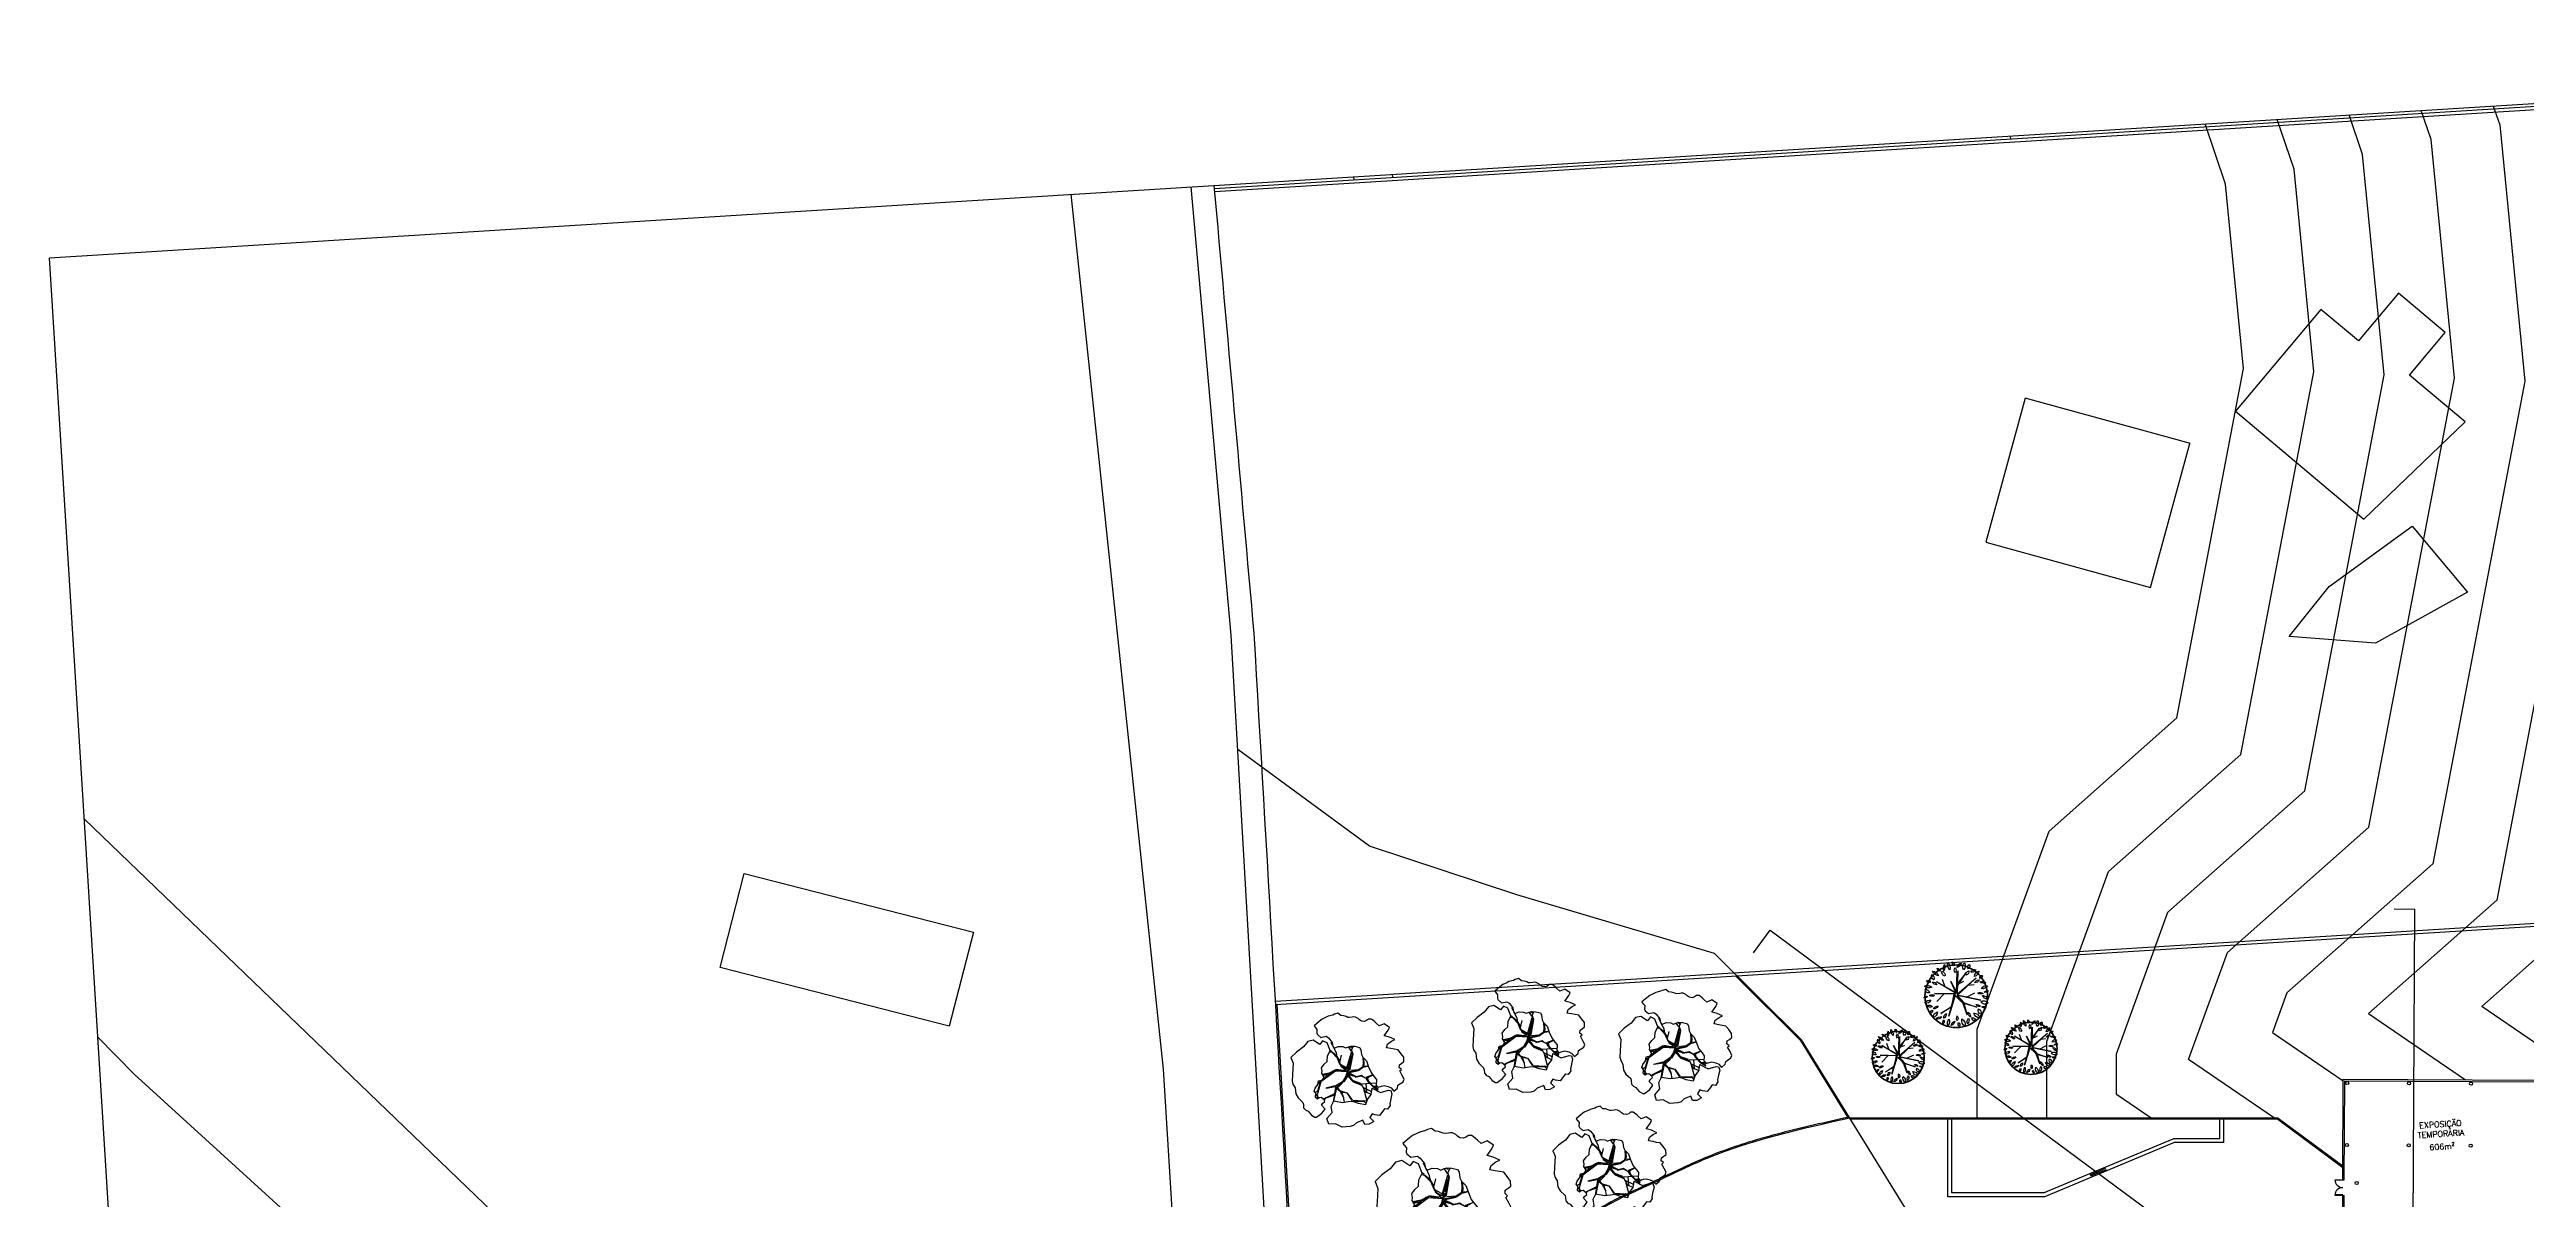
# Model space of a CAD drawing. Header units: millimetres. Extents: x 55520 to 96084, y -58491 to -49645.
# Drawn here: x 60344.4 to 60664.4, y -57986.7 to -57838.3 of the extents above; entities that cross this region are included whole.
import ezdxf

# ---------------------------------------------------------------- set-up
doc = ezdxf.new("R2010")
doc.units = ezdxf.units.MM
for name, color, linetype in [('Alvenaria Corte', 30, 'Continuous'), ('Alvenaria Vista', 40, 'Continuous'), ('ARQ-COTAS', 1, 'Continuous'), ('ARQ-TEXTO3', 3, 'Continuous'), ('Cinza', 9, 'Continuous'), ('Curvas de Nível', 10, 'Continuous'), ('Esquadrias', 241, 'Continuous'), ('Limite Terreno', 20, 'Continuous'), ('Limites', 250, 'Continuous'), ('Linha Fina', 100, 'Continuous'), ('Pilares', 181, 'Continuous'), ('Árvores Existentes', 114, 'Continuous')]:
    doc.layers.add(name, color=color, linetype=linetype)
doc.styles.add('ROMANS', font='romans.shx')

# ---------------------------------------------------------------- blocks, each defined once
blk = doc.blocks.new('ARBOL')
at = {"color": 0, "linetype": 'ByBlock'}
for p, q in [((-1.375, 4.169), (-1.336, 4.042)), ((-1.336, 4.131), (-1.358, 4.18)), ((-1.336, 4.042), (-1.347, 3.661)), ((-1.302, 3.638), (-1.336, 4.131)), ((-1.034, 4.388), (-1.216, 4.399)), ((-0.978, 4.411), (-1.203, 4.42)), ((-0.543, 3.996), (-1.034, 4.388)), ((-0.889, 4.31), (-0.907, 4.428)), ((-0.509, 4.007), (-0.889, 4.31)), ((-0.587, 4.074), (-0.58, 4.163)), ((-0.33, 3.169), (-0.543, 3.996)), ((-0.52, 4.03), (-0.529, 4.132)), ((-0.353, 3.494), (-0.509, 4.007)), ((-1.961, 2.935), (-2.139, 2.455)), ((-1.48, 3.047), (-1.906, 2.969)), ((-1.893, 2.935), (-1.502, 3.024)), ((-1.593, 3.281), (-1.837, 3.338)), ((-1.203, 3.549), (-1.65, 3.817)), ((-1.357, 3.282), (-1.614, 3.282)), ((-1.079, 3.416), (-1.604, 3.774)), ((-1.269, 3.327), (-1.593, 3.281)), ((-1.246, 3.327), (-1.48, 3.047)), ((-1.313, 3.315), (-1.48, 3.047)), ((-1.113, 3.416), (-1.269, 3.327)), ((-1.102, 3.37), (-1.246, 3.327)), ((-0.978, 3.405), (-1.203, 3.549)), ((-1.102, 3.37), (-0.967, 3.058)), ((-1.022, 3.292), (-1.079, 3.416)), ((-1.013, 3.448), (-0.912, 3.884)), ((-0.933, 3.013), (-1.013, 3.393)), ((-0.912, 3.047), (-0.978, 3.405)), ((-0.967, 3.437), (-0.9, 3.895)), ((-0.721, 2.678), (-0.944, 2.991)), ((-0.744, 2.756), (-0.933, 3.013)), ((-0.733, 2.802), (-0.912, 3.047)), ((-0.567, 2.667), (-0.33, 3.169)), ((-0.567, 2.667), (-0.286, 3.136)), ((-0.442, 2.802), (-0.263, 3.102)), ((-0.364, 3.572), (-0.3, 3.784)), ((-0.298, 3.448), (-0.353, 3.494)), ((-0.286, 3.136), (-0.341, 3.437)), ((-0.33, 3.505), (-0.263, 3.774)), ((-0.298, 3.471), (-0.236, 3.794)), ((-0.263, 3.136), (-0.298, 3.448)), ((0.207, 2.846), (0.553, 2.98)), ((0.33, 2.846), (0.565, 2.98)), ((0.553, 2.98), (0.619, 3.091)), ((0.587, 2.98), (0.695, 3.036)), ((-2.117, 2.466), (-2.284, 2.39)), ((-2.106, 2.444), (-2.191, 2.315)), ((-1.581, 2.242), (-2.191, 2.315)), ((-1.905, 2.924), (-2.117, 2.466)), ((-1.77, 2.22), (-1.968, 2.002)), ((-1.514, 2.251), (-1.864, 1.941)), ((-1.825, 2.171), (-1.406, 2.041)), ((-1.357, 2.265), (-1.77, 2.22)), ((-1.335, 2.253), (-1.56, 1.588)), ((-1.112, 2.578), (-1.413, 2.265)), ((-1.101, 2.567), (-1.357, 2.265)), ((-1.313, 2.265), (-1.044, 2.578)), ((-0.989, 2.119), (-1.167, 1.963)), ((-1.044, 2.053), (-1.167, 1.952)), ((-0.765, 2.712), (-1.112, 2.578)), ((-0.732, 2.667), (-1.101, 2.567)), ((-0.966, 2.097), (-1.044, 2.053)), ((-0.933, 2.41), (-0.989, 2.119)), ((-0.921, 2.354), (-0.966, 2.097)), ((-0.567, 2.667), (-0.921, 2.354)), ((-0.91, 2.399), (-0.687, 2.701)), ((-0.631, 2.678), (-0.91, 2.399)), ((-0.554, 2.666), (-0.744, 2.756)), ((-0.554, 2.666), (-0.733, 2.802)), ((-0.631, 2.589), (-0.709, 2.142)), ((-0.567, 2.667), (-0.698, 2.119)), ((-0.698, 2.119), (-0.631, 1.84)), ((-0.553, 2.477), (-0.653, 2.13)), ((-0.653, 2.13), (-0.609, 1.862)), ((-0.567, 2.667), (-0.497, 2.476)), ((-0.486, 2.733), (-0.509, 2.666)), ((-0.509, 2.666), (-0.465, 2.488)), ((-0.497, 2.476), (0.105, 2.096)), ((-0.465, 2.488), (-0.442, 2.666)), ((-0.442, 2.666), (-0.442, 2.802)), ((-0.441, 2.701), (-0.218, 2.846)), ((-0.43, 2.656), (-0.262, 2.79)), ((-0.419, 2.632), (0.229, 2.13)), ((-0.419, 2.577), (0.083, 2.197)), ((-0.408, 2.465), (-0.419, 2.577)), ((0.071, 2.153), (-0.408, 2.465)), ((-0.385, 2.611), (-0.129, 2.824)), ((0.083, 2.197), (-0.353, 2.476)), ((-0.262, 2.79), (-0.106, 2.846)), ((-0.129, 2.824), (-0.017, 2.824)), ((-0.106, 2.846), (0.24, 2.846)), ((-0.017, 2.824), (0.262, 2.622)), ((0.05, 2.79), (0.285, 2.835)), ((0.229, 2.13), (0.071, 2.153)), ((0.105, 2.096), (0.318, 2.084)), ((0.24, 2.846), (0.464, 2.801)), ((0.261, 2.13), (0.374, 2.13)), ((0.318, 2.084), (0.443, 1.93)), ((0.374, 2.13), (0.51, 2.162)), ((0.429, 2.063), (0.469, 1.983)), ((0.44, 2.063), (0.504, 2.095)), ((0.464, 2.801), (0.72, 2.822)), ((0.848, 2.833), (1.011, 2.846)), ((-1.681, 1.796), (-1.893, 1.628)), ((-1.871, 1.616), (-1.681, 1.751)), ((-1.795, 1.523), (-1.793, 1.527)), ((-1.681, 1.751), (-1.762, 1.589)), ((-1.636, 1.784), (-1.725, 1.6)), ((-1.346, 1.93), (-1.681, 1.796)), ((-1.324, 1.907), (-1.636, 1.784)), ((-1.167, 1.952), (-1.346, 1.93)), ((-1.19, 1.885), (-1.324, 1.907)), ((-1.19, 1.952), (-1.156, 1.616)), ((-1.156, 1.592), (-1.145, 1.941)), ((-0.653, 1.829), (-0.676, 1.661)), ((-0.676, 1.661), (-0.671, 1.632)), ((-0.62, 1.796), (-0.664, 1.673)), ((-0.664, 1.673), (-0.653, 1.631)), ((-0.631, 1.84), (-0.497, 1.762)), ((-0.609, 1.862), (-0.452, 1.784)), ((-0.497, 1.762), (-0.257, 1.692)), ((-0.452, 1.784), (-0.214, 1.71))]:
    blk.add_line(p, q, dxfattribs=at)
for p, q in [((-0.272, 3.281), (-0.266, 3.278)), ((-0.266, 3.278), (-0.257, 3.276))]:
    blk.add_line(p, q)
at = {"color": 0, "linetype": 'ByBlock', "flags": 128}
for points in [[(-2.006, 4.806), (-1.93, 4.502), (-1.803, 4.292), (-1.567, 4.384), (-1.517, 4.308), (-1.466, 4.165), (-1.382, 4.165), (-1.23, 4.258), (-1.205, 4.359), (-1.23, 4.452), (-1.129, 4.502), (-1.061, 4.477), (-0.969, 4.41), (-0.825, 4.452), (-0.715, 4.359), (-0.597, 4.174), (-0.446, 4.081), (-0.471, 3.887), (-0.386, 3.769), (-0.184, 3.803), (-0.091, 3.752), (0.069, 3.719), (0.179, 3.542), (0.246, 3.356), (0.474, 3.255), (0.668, 3.036), (1.064, 3.028), (1.233, 3.188), (1.115, 3.382), (1.427, 3.592), (1.469, 3.853), (1.301, 4.14), (1.199, 4.536), (1.056, 4.881), (0.769, 4.881), (0.288, 5.109), (0.01, 5.244), (-0.15, 5.261), (-0.344, 5.235), (-0.614, 5.311), (-0.833, 5.269), (-1.12, 5.143), (-1.222, 5.16), (-1.373, 5.21), (-1.508, 5.151), (-1.593, 5.075), (-1.829, 4.999), (-1.981, 4.881), (-2.006, 4.806)], [(-2.06, 1.565), (-2.097, 1.177), (-2.157, 1.08), (-2.327, 1.092), (-2.521, 1.226), (-2.715, 1.359), (-2.8, 1.371), (-2.922, 1.553), (-2.837, 1.686), (-2.958, 1.868), (-3.043, 2.025), (-2.934, 2.207), (-2.837, 2.316), (-2.97, 2.486), (-3.213, 2.377), (-3.249, 2.631), (-3.176, 2.825), (-2.958, 2.825), (-2.958, 3.153), (-3.031, 3.346), (-3.019, 3.504), (-2.897, 3.868), (-2.631, 4.098), (-2.533, 4.401), (-2.255, 4.377), (-2.085, 4.049), (-1.781, 3.977), (-1.599, 3.759), (-1.818, 3.407), (-1.89, 3.141), (-1.939, 2.947), (-2.133, 2.741), (-2.327, 2.425), (-2.133, 2.268), (-1.987, 2.013), (-1.721, 1.856), (-2.06, 1.565)], [(-1.677, 1.613), (-1.791, 1.581), (-1.802, 1.415), (-1.823, 1.29), (-1.937, 1.134), (-2.052, 1.02), (-2.239, 0.957), (-2.166, 0.749), (-2.052, 0.676), (-1.989, 0.385), (-1.896, 0.291), (-1.698, 0.312), (-1.458, 0.343), (-1.427, 0.25), (-1.302, 0.312), (-1.177, 0.25), (-1.156, 0.114), (-1.114, -0.01), (-0.927, -0.073), (-0.708, -0.021), (-0.5, 0.042), (-0.417, 0.187), (-0.323, 0.333), (-0.208, 0.51), (-0.063, 0.406), (-0.01, 0.177), (0, 0), (0.208, 0.198), (0.354, 0.406), (0.531, 0.135), (0.635, 0.021), (0.885, 0.187), (0.885, 0.447), (1.052, 0.531), (1.135, 0.572), (1.26, 0.635), (1.312, 0.676), (1.364, 0.791), (1.333, 0.905), (1.333, 1.009), (1.406, 1.134), (1.5, 1.196), (1.583, 1.238), (1.687, 1.332), (1.729, 1.415), (1.74, 1.477), (1.781, 1.613), (1.812, 1.675), (1.875, 1.737), (1.948, 1.831), (2.01, 1.945), (2.166, 2.029), (2.187, 2.195), (2.177, 2.289), (2.208, 2.518), (2.198, 2.622), (2.187, 2.83), (2.135, 2.996), (2.041, 3.298), (1.958, 3.277), (1.833, 3.236), (1.677, 3.308), (1.594, 3.308), (1.416, 3.215), (1.364, 2.955), (1.25, 2.882), (0.989, 2.809), (0.802, 2.84), (0.708, 2.819), (0.708, 2.601), (0.614, 2.403), (0.51, 2.31), (0.51, 2.164), (0.5, 2.05), (0.417, 1.873), (0.281, 1.685), (0.156, 1.675), (-0.063, 1.727), (-0.198, 1.717), (-0.427, 1.623), (-0.719, 1.633), (-1.021, 1.633), (-1.26, 1.561), (-1.416, 1.519), (-1.656, 1.633), (-1.677, 1.613)]]:
    blk.add_lwpolyline(points, dxfattribs=at)
blk = doc.blocks.new('tree 17')
at = {"color": 0, "linetype": 'ByBlock'}
for p, q in [((-0.22, 1.81), (-0.08, 0.15)), ((-0.1, 0.07), (-1.74, -0.38)), ((-1.74, -0.38), (-0.08, 0.07)), ((-0.08, 0.15), (-1.51, 1.22)), ((-1.51, 1.22), (-0.1, 0.07)), ((-0.89, 0.73), (-1.34, 0.76)), ((-0.72, -0.11), (-1.34, 0.15)), ((-0.15, 0.77), (-0.81, 1.66)), ((-0.81, 1.66), (-0.08, 0.82)), ((-0.08, 0.82), (-0.62, 1.04)), ((-0.08, 0.07), (-0.54, -0.51)), ((-0.43, -0.5), (-0.05, 0.06)), ((-0.05, 0.06), (-0.33, -0.4)), ((-0.33, -0.4), (0.08, 0.06)), ((-0.03, 0.27), (-0.18, 1.75)), ((-0.18, 1.75), (-0.15, 0.77)), ((0.33, 1.07), (-0.03, 0.27)), ((0, 0.19), (1.35, 1.12)), ((1.54, 0.29), (0, 0.19)), ((1.35, 1.12), (0.02, 0.27)), ((0.02, 0.27), (0.33, 1.07)), ((0.08, 0.06), (0.63, -1.4)), ((0.63, -1.4), (0.1, 0.14)), ((0.1, 0.14), (0.44, -0.79)), ((0.15, 0.15), (1.54, 0.29)), ((0.36, -0.68), (0.15, 0.15)), ((0.77, 0.78), (0.91, 1.26)), ((0.86, 0.22), (1.42, -0.3)), ((-0.54, -0.51), (-1.41, -0.88)), ((-1.41, -0.88), (-0.51, -0.55)), ((-0.69, -1.37), (-0.43, -0.5)), ((-0.51, -0.55), (-0.69, -1.37)), ((1.18, -1.16), (0.36, -0.68)), ((0.44, -0.79), (1.18, -1.16))]:
    blk.add_line(p, q, dxfattribs=at)
for points in [[(-1.15, 1.67, 0.420523), (-1.52, 1.79)], [(-1.52, 1.79, 0.420523), (-1.15, 1.67)], [(-1.07, 2.21, 0.45154), (-0.99, 1.9)], [(-0.99, 1.9, 0.45154), (-1.07, 2.21)], [(-0.73, 2.36, 0.375302), (-0.64, 1.85)], [(-0.64, 1.85, 0.375302), (-0.73, 2.36)], [(-0.19, 2.05, 0.30277), (-0.5, 2.35)], [(-0.5, 2.35, 0.30277), (-0.19, 2.05)], [(-0.05, 2.05, 0.340953), (-0.03, 1.67)], [(-0.03, 1.67, 0.340953), (-0.05, 2.05)], [(0.11, 2.46, 0.350689), (0.02, 2.17)], [(0.02, 2.17, 0.350689), (0.11, 2.46)], [(0.48, 2.44, 0.27027), (0.33, 1.92)], [(0.33, 1.92, 0.27027), (0.48, 2.44)], [(0.71, 2.31, 0.218613), (0.77, 1.87)], [(0.77, 1.87, 0.218613), (0.71, 2.31)], [(0.91, 1.84, 0.440076), (0.72, 1.49)], [(0.72, 1.49, 0.440076), (0.91, 1.84)], [(1.25, 2.09, 0.288468), (1.02, 1.85)], [(1.02, 1.85, 0.288468), (1.25, 2.09)], [(1.59, 1.9, 0.268637), (1.17, 1.54)], [(1.17, 1.54, 0.268637), (1.59, 1.9)], [(-2.02, 0.17, 0.288328), (-2.33, 0.24)], [(-2.33, 0.24, 0.288328), (-2.02, 0.17)], [(-1.82, 0.44, 0.362144), (-2.27, 0.6)], [(-2.27, 0.6, 0.362144), (-1.82, 0.44)], [(-1.75, 0.92, 0.295875), (-2.18, 0.83)], [(-2.18, 0.83, 0.295875), (-1.75, 0.92)], [(-1.95, 1.39, 0.525994), (-1.77, 1.17)], [(-1.77, 1.17, 0.525994), (-1.95, 1.39)], [(-1.56, 0.12, 0.309468), (-1.93, 0.08)], [(-1.93, 0.08, 0.309468), (-1.56, 0.12)], [(-1.39, 1.33, 0.363335), (-1.73, 1.69)], [(-1.73, 1.69, 0.363335), (-1.39, 1.33)], [(-1.7, 1.06, 0.343163), (-1.38, 0.88)], [(-1.38, 0.88, 0.343163), (-1.7, 1.06)], [(-1.01, 1.76, 0.408258), (-0.81, 1.45)], [(-0.81, 1.45, 0.408258), (-1.01, 1.76)], [(1.65, 1.12, 0.341117), (1.33, 0.91)], [(1.33, 0.91, 0.341117), (1.65, 1.12)], [(1.65, 1.67, 0.386862), (1.54, 1.27)], [(1.54, 1.27, 0.386862), (1.65, 1.67)], [(1.9, 0.18, 0.326555), (1.54, 0.15)], [(1.54, 0.15, 0.326555), (1.9, 0.18)], [(2.23, 0.87, 0.343561), (1.71, 0.75)], [(1.71, 0.75, 0.343561), (2.23, 0.87)], [(2.07, 1.22, 0.443589), (1.77, 1.12)], [(1.77, 1.12, 0.443589), (2.07, 1.22)], [(2.2, 0.63, 0.38021), (1.89, 0.35)], [(1.89, 0.35, 0.38021), (2.2, 0.63)], [(2.32, 0.02, 0.383832), (2.06, 0.12)], [(2.06, 0.12, 0.383832), (2.32, 0.02)], [(-1.89, -0.05, 0.289447), (-2.23, -0.37)], [(-2.23, -0.37, 0.289447), (-1.89, -0.05)], [(-1.73, -0.51, 0.447347), (-2.23, -0.63)], [(-2.23, -0.63, 0.447347), (-1.73, -0.51)], [(-1.78, -0.86, 0.306984), (-2.08, -0.95)], [(-2.08, -0.95, 0.306984), (-1.78, -0.86)], [(-1.53, -1, 0.414115), (-1.69, -1.4)], [(-1.69, -1.4, 0.414115), (-1.53, -1)], [(-1.37, -0.67, 0.315606), (-1.66, -0.85)], [(-1.66, -0.85, 0.315606), (-1.37, -0.67)], [(-1.18, -1.28, 0.365918), (-1.58, -1.64)], [(-1.58, -1.64, 0.365918), (-1.18, -1.28)], [(-1.03, -1.61, 0.559657), (-1.26, -1.84)], [(-1.26, -1.84, 0.559657), (-1.03, -1.61)], [(-0.76, -1.19, 0.285981), (-0.93, -1.55)], [(-0.93, -1.55, 0.285981), (-0.76, -1.19)], [(-0.79, -1.62, 0.321275), (-0.68, -2.02)], [(-0.68, -2.02, 0.321275), (-0.79, -1.62)], [(-0.31, -1.65, 0.362047), (-0.48, -2.17)], [(-0.48, -2.17, 0.362047), (-0.31, -1.65)], [(0.01, -1.41, 0.328832), (0.04, -1.76)], [(0.04, -1.76, 0.328832), (0.01, -1.41)], [(0.62, -1.58, 0.235997), (0.72, -2.09)], [(0.72, -2.09, 0.235997), (0.62, -1.58)], [(0.79, -1.2, 0.368927), (0.99, -1.5)], [(0.99, -1.5, 0.368927), (0.79, -1.2)], [(0.99, -1.63, 0.337084), (1.06, -1.92)], [(1.06, -1.92, 0.337084), (0.99, -1.63)], [(1.53, -1.54, 0.303563), (1.13, -1.41)], [(1.13, -1.41, 0.303563), (1.53, -1.54)], [(1.68, -0.79, 0.340003), (1.34, -0.64)], [(1.34, -0.64, 0.340003), (1.68, -0.79)], [(1.76, -1.42, 0.316942), (1.41, -1.03)], [(1.41, -1.03, 0.316942), (1.76, -1.42)], [(2.13, -0.53, 0.317134), (1.74, -0.65)], [(1.74, -0.65, 0.317134), (2.13, -0.53)], [(1.75, -0.9, 0.40592), (1.94, -1.11)], [(1.94, -1.11, 0.40592), (1.75, -0.9)], [(2.27, -0.35, 0.351781), (1.83, -0.17)], [(1.83, -0.17, 0.351781), (2.27, -0.35)], [(-0.04, -1.88, 0.345907), (-0.11, -2.18)], [(-0.11, -2.18, 0.345907), (-0.04, -1.88)], [(0.21, -1.77, 0.339938), (0.49, -2.07)], [(0.49, -2.07, 0.339938), (0.21, -1.77)]]:
    blk.add_lwpolyline(points, format="xyb")
at = {"lineweight": 40}
blk.add_circle((0, 0), 2.24, dxfattribs=at)

msp = doc.modelspace()

# ---------------------------------------------------------------- linework, layer by layer
at = {"layer": 'Alvenaria Corte'}
for p, q in [((60494.901, -57856.196), (60673.623, -57845.108)), ((60494.937, -57856.594), (60673.249, -57845.532)), ((60502.77, -57961.139), (60679.74, -57950.16)), ((60502.793, -57961.539), (60680.164, -57950.534)), ((60640.629, -57984.182), (60640.699, -57971.188)), ((60640.699, -57971.188), (60665.698, -57971.321)), ((60640.829, -57984.184), (60640.898, -57971.389)), ((60640.898, -57971.389), (60665.497, -57971.52)), ((60640.603, -57989.182), (60640.619, -57986.182)), ((60640.619, -57986.182), (60640.819, -57986.184)), ((60640.629, -57984.182), (60640.829, -57984.184)), ((60640.803, -57989.183), (60640.819, -57986.184))]:
    msp.add_line(p, q, dxfattribs=at)
at = {"layer": 'Alvenaria Vista'}
for p, q in [((60632.307, -57976.223), (60576.952, -57976.223)), ((60577.045, -57976.373), (60576.952, -57976.223)), ((60632.307, -57976.223), (60640.639, -57982.394))]:
    msp.add_line(p, q, dxfattribs=at)
at = {"layer": 'Alvenaria Vista', "color": 1}
for p, q in [((60589.635, -57986.373), (60589.635, -57976.373)), ((60590.135, -57985.873), (60590.135, -57976.373)), ((60624.758, -57978.873), (60624.758, -57976.373)), ((60625.258, -57979.373), (60625.258, -57976.373)), ((60601.964, -57985.873), (60618.727, -57978.873)), ((60602.065, -57986.373), (60618.828, -57979.373)), ((60624.758, -57978.873), (60618.727, -57978.873)), ((60625.258, -57979.373), (60618.828, -57979.373)), ((60601.964, -57985.873), (60590.135, -57985.873)), ((60602.065, -57986.373), (60589.635, -57986.373))]:
    msp.add_line(p, q, dxfattribs=at)
at = {"layer": 'Alvenaria Vista'}
msp.add_open_spline([(60790.775, -58051.458), (60728.185, -58069.485), (60665.595, -58087.512), (60603.005, -58105.539), (60592.83, -58107.098), (60582.655, -58108.658), (60572.481, -58110.217), (60559.972, -58108.75), (60547.464, -58107.282), (60534.956, -58105.815), (60526.601, -58098.662), (60518.246, -58091.509), (60509.892, -58084.356), (60506.602, -58027.451), (60503.313, -57970.545), (60500.024, -57913.639), (60498.305, -57894.366), (60496.586, -57875.093), (60494.868, -57855.821)], degree=3, knots=[20.3224163, 20.3224163, 20.3224163, 20.3224163, 21.3053757, 21.3053757, 21.3053757, 22.3053757, 22.3053757, 22.3053757, 23.3053757, 23.3053757, 23.3053757, 24.3053757, 24.3053757, 24.3053757, 25.3053757, 25.3053757, 25.3053757, 25.5933686, 25.5933686, 25.5933686, 25.5933686], dxfattribs=at)
at = {"layer": 'ARQ-COTAS'}
for p, q in [((60608.009, -57983.538), (60610.04, -57982.69)), ((60608.067, -57983.677), (60610.097, -57982.829))]:
    msp.add_line(p, q, dxfattribs=at)
msp.add_lwpolyline([(60344.416, -57865.155), (60777.55, -57838.283), (60797.729, -58163.541), (60364.595, -58190.413)], close=True, dxfattribs=at)
for points in [[(60646.44, -58103.747), (60649.109, -58103.761), (60649.933, -57949.272), (60647.263, -57949.257)], [(60564.523, -57954.891), (60566.684, -57951.973), (60732.427, -58074.728), (60730.266, -58077.646)]]:
    msp.add_lwpolyline(points, dxfattribs=at)
at = {"layer": 'Cinza'}
msp.add_line((60502.942, -57961.53), (60508.684, -58060.873), dxfattribs=at)
for points in [[(60512.84, -57854.706), (60512.873, -57855.081)], [(60517.832, -57854.396), (60517.865, -57854.771)], [(60656.423, -57886.34), (60649.252, -57880.305), (60653.864, -57874.824), (60647.824, -57869.741), (60642.644, -57875.896), (60637.814, -57871.831), (60626.773, -57884.951), (60643.334, -57898.887), (60656.423, -57886.34)], [(60620.951, -57889.131), (60599.611, -57883.272), (60594.509, -57901.857), (60615.796, -57907.702), (60620.894, -57889.134)], [(60656.735, -57908.337), (60644.841, -57914.911), (60633.707, -57914.049), (60638.889, -57907.575), (60649.573, -57899.797), (60656.735, -57908.337)], [(60460.631, -57964.33), (60431.042, -57956.774), (60434.141, -57944.639), (60463.781, -57952.208), (60460.631, -57964.33)], [(60562.295, -57957.947), (60570.583, -57966.204), (60576.713, -57976.122)]]:
    msp.add_lwpolyline(points, dxfattribs=at)
msp.add_open_spline([(60597.611, -57849.447), (60597.638, -57849.57), (60597.665, -57849.694), (60597.692, -57849.818)], degree=3, dxfattribs=at)
for points, knots in [([(60576.952, -57976.223), (60570.61, -57977.627), (60561.568, -57979.629), (60549.686, -57985.646), (60536.8, -57990.88), (60540.982, -58008.375), (60525.817, -58009.057), (60516.012, -58033.172), (60530.763, -58038.798), (60533.517, -58040.041)], [0, 0, 0, 0, 19.1850764, 27.3542098, 41.0970249, 54.4041033, 68.8708062, 82.4485553, 99.5877269, 99.5877269, 99.5877269, 99.5877269]), ([(60576.713, -57976.122), (60573.822, -57976.762), (60570.931, -57977.405), (60566.671, -57978.514), (60565.263, -57978.908), (60562.632, -57979.722), (60561.405, -57980.136), (60559.28, -57980.93), (60558.374, -57981.295), (60556.586, -57982.072), (60555.7, -57982.481), (60553.961, -57983.3), (60553.109, -57983.709), (60551.581, -57984.432), (60550.912, -57984.743), (60549.545, -57985.37), (60548.851, -57985.687), (60546.778, -57986.668), (60545.41, -57987.364), (60543.44, -57988.625), (60542.754, -57989.127), (60541.489, -57990.25), (60540.915, -57990.876), (60540.135, -57992.026), (60539.87, -57992.513), (60539.446, -57993.548), (60539.286, -57994.094), (60538.918, -57995.782), (60538.822, -57996.978), (60538.683, -57999.825), (60538.676, -58001.472), (60538.371, -58003.478), (60538.247, -58004.024), (60537.934, -58004.894), (60537.768, -58005.238), (60537.359, -58005.862), (60537.119, -58006.146), (60536.001, -58007.225), (60534.841, -58007.837), (60532.209, -58009.101), (60530.739, -58009.753), (60528.44, -58011.188), (60527.605, -58011.797), (60525.203, -58014.019), (60523.751, -58016.057), (60521.546, -58020.564), (60520.791, -58023.032), (60520.508, -58026.291), (60520.513, -58027.19), (60520.701, -58028.739), (60520.85, -58029.403), (60521.278, -58030.661), (60521.554, -58031.256), (60522.529, -58032.944), (60523.377, -58033.939), (60526.592, -58036.926), (60529.429, -58038.368), (60532.228, -58039.642), (60532.858, -58039.911), (60533.339, -58040.126)], [0.2079391, 0.2079391, 0.2079391, 0.2079391, 8.9537981, 8.9537981, 13.3310536, 13.3310536, 17.2501046, 17.2501046, 20.2343585, 20.2343585, 23.2186124, 23.2186124, 26.0389094, 26.0389094, 28.1587936, 28.1587936, 30.2786779, 30.2786779, 34.5184465, 34.5184465, 37.0140288, 37.0140288, 39.6345012, 39.6345012, 41.3705687, 41.3705687, 43.1066363, 43.1066363, 46.5787715, 46.5787715, 51.4068916, 51.4068916, 53.3882687, 53.3882687, 54.8995801, 54.8995801, 56.4108915, 56.4108915, 61.1178948, 61.1178948, 65.8248981, 65.8248981, 68.5302271, 68.5302271, 73.9408853, 73.9408853, 79.3515435, 79.3515435, 81.4745317, 81.4745317, 83.1831094, 83.1831094, 84.8916872, 84.8916872, 88.3088427, 88.3088427, 96.5013496, 96.5013496, 99.3513561, 99.3513561, 99.3513561, 99.3513561])]:
    msp.add_open_spline(points, degree=3, knots=knots, dxfattribs=at)
at = {"layer": 'Curvas de Nível', "color": 251}
for points in [[(60669.384, -57844.994), (60669.752, -57846.076), (60673.246, -57881.51), (60660.516, -57948.08), (60643.974, -57962.728), (60656.48, -57971.272)], [(60703.317, -57994.776), (60671.953, -57970.944), (60658.585, -57961.811), (60668.78, -57952.784), (60677.627, -57889.694), (60674.196, -57844.695)], [(60602.417, -57976.223), (60602.404, -57966.333), (60610.374, -57944.395), (60627.462, -57929.264), (60636.909, -57879.862), (60634.332, -57853.728), (60632.151, -57847.304)], [(60615.865, -57976.223), (60611.413, -57973.181), (60611.406, -57967.911), (60618.052, -57949.618), (60635.725, -57933.968), (60645.994, -57880.274), (60643.187, -57851.815), (60641.459, -57846.726)], [(60631.819, -57976.223), (60620.717, -57968.638), (60625.73, -57954.84), (60643.989, -57938.672), (60655.078, -57880.686), (60652.042, -57849.902), (60650.768, -57846.149)], [(60660.076, -57845.571), (60660.897, -57847.989), (60664.162, -57881.098), (60652.252, -57943.376), (60633.409, -57960.062), (60631.561, -57965.147), (60640.698, -57971.389)]]:
    msp.add_lwpolyline(points, dxfattribs=at)
at = {"layer": 'Curvas de Nível'}
for points in [[(60593.417, -57976.223), (60593.401, -57964.755), (60602.695, -57939.173), (60619.198, -57924.56), (60627.825, -57879.45), (60625.477, -57855.641), (60622.843, -57847.881)], [(60582.086, -58004.452), (60585.367, -57989.837), (60570.701, -57966.11), (60559.498, -57954.948), (60533.937, -57947.386), (60514.899, -57941.114), (60497.89, -57928.652)]]:
    msp.add_lwpolyline(points, dxfattribs=at)
at = {"layer": 'Esquadrias'}
for points in [[(60640.619, -57986.132), (60639.619, -57986.127), (60639.619, -57986.177), (60640.619, -57986.182)], [(60640.629, -57984.232), (60639.629, -57984.227), (60639.629, -57984.177), (60640.629, -57984.182)]]:
    msp.add_lwpolyline(points, close=True, dxfattribs=at)
at = {"layer": 'Limite Terreno'}
msp.add_lwpolyline([(60790.965, -58054.525), (60603.65, -58108.475), (60572.534, -58113.244), (60533.699, -58108.688), (60506.97, -58085.805), (60497.032, -57913.859), (60491.872, -57856.007)], dxfattribs=at)
at = {"layer": 'Limites'}
for points in [[(60348.911, -57937.613), (60487.939, -58071.333), (60494.001, -58061.979), (60488.287, -57969.9), (60476.361, -57856.969)], [(60538.654, -58179.615), (60539.138, -58122.904), (60514.768, -58113.695), (60501.058, -58099.049), (60458.719, -58061.491), (60426.829, -58101.742), (60423.804, -58128.073), (60407.522, -58153.963), (60391.002, -58142.793), (60407.401, -58119.408), (60410.712, -58089.078), (60434.396, -58062.374), (60441.631, -58049.116), (60355.363, -57970.527), (60350.659, -57965.786)]]:
    msp.add_lwpolyline(points, dxfattribs=at)
at = {"layer": 'Linha Fina'}
for q in [(60577.045, -57976.373), (60640.638, -57982.58)]:
    msp.add_line((60632.258, -57976.373), q, dxfattribs=at)
for centre, start, end in [((60640.594, -57986.157), 88.22584, 181.16344), ((60640.604, -57984.207), 178.22584, 271.16344)]:
    msp.add_arc(centre, 0.975, start, end, dxfattribs=at)
at = {"layer": 'Pilares'}
for centre in [(60641.196, -57971.691), (60649.196, -57971.733), (60657.196, -57971.776), (60641.153, -57979.69), (60649.153, -57979.733), (60657.153, -57979.776), (60642.428, -57984.59)]:
    msp.add_circle(centre, 0.2, dxfattribs=at)

# ---------------------------------------------------------------- block references
at = {"layer": 'Árvores Existentes'}
for name, p, xscale, yscale, zscale, rotation in [('ARBOL', (60541.538, -57961.614), 2.73177010559282, 2.73177010559282, 2.73177010559282, 112.0156018493112), ('ARBOL', (60560.532, -57963.017), 2.73177010559282, 2.73177010559282, 2.73177010559282, 112.0156018493112), ('tree 17', (60590.703, -57960.483), -1.8048, 1.8048, 1.8048, 3.550099373272566), ('ARBOL', (60518.199, -57966.086), 2.73177010559282, 2.73177010559282, 2.73177010559282, 112.0156018493112), ('tree 17', (60600.353, -57967.213), -1.504000000000001, 1.504000000000001, 1.504, 3.550099373272566), ('tree 17', (60583.21, -57968.399), -1.504000000000001, 1.504000000000001, 1.504, 3.550099373272566), ('ARBOL', (60552.048, -57978.097), 2.73177010559282, 2.73177010559282, 2.73177010559282, 112.0156018493112), ('ARBOL', (60531.766, -57981.626), 3.278124126711383, 3.278124126711383, 3.278124126711383, 112.0156018493112)]:
    msp.add_blockref(name, p, dxfattribs=dict(at, xscale=xscale, yscale=yscale, zscale=zscale, rotation=rotation))

# ---------------------------------------------------------------- texts
at = {"layer": 'ARQ-TEXTO3', "color": 14, "insert": (60653.282, -57977.627), "char_height": 0.75, "width": 3.29011, "attachment_point": 5, "rotation": 3.5501, "style": 'ROMANS'}
msp.add_mtext('EXPOSIÇÃO TEMPORÁRIA', dxfattribs=at)
at = {"layer": 'ARQ-TEXTO3', "color": 14, "insert": (60653.444, -57979.898), "char_height": 0.75, "attachment_point": 5, "rotation": 3.5501, "style": 'ROMANS'}
msp.add_mtext('606m²', dxfattribs=at)

doc.saveas('drawing.dxf')
